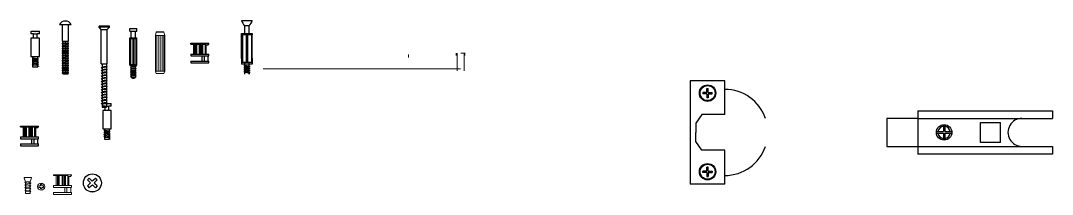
# Model space of a CAD drawing. Header units: millimetres. Extents: x -494 to 3469, y 484 to 2917.
# Drawn here: x 1908.28 to 1941.64, y 967.12 to 972.74 of the extents above; entities that cross this region are included whole.
import ezdxf

# ---------------------------------------------------------------- set-up
doc = ezdxf.new("R2010")
doc.units = ezdxf.units.MM
doc.layers.get('DEFPOINTS').update_dxf_attribs({"color": 210})
doc.layers.add('A-ANNO-DIMS', color=3, linetype='Continuous', lineweight=18)
doc.layers.add('A-FURN', color=8, linetype='Continuous', lineweight=18)
doc.layers.add('Layer1', color=250, linetype='Continuous')
doc.layers.add('VITI', color=2, linetype='Continuous', transparency=0.2)

# ---------------------------------------------------------------- blocks, each defined once
blk = doc.blocks.new('Vite 1 scrivania')
at = {"layer": 'Layer1'}
for p, q in [((-0.095, 2.578), (-0.095, 2.615)), ((0.237, 2.615), (-0.095, 2.615)), ((0.237, 2.578), (-0.095, 2.578)), ((-0.025, 2.506), (-0.095, 2.578)), ((-0.025, 1.394), (-0.025, 2.506)), ((-0.025, 2.506), (0.166, 2.506)), ((0.166, 2.506), (0.237, 2.578)), ((0.166, 1.394), (0.166, 2.506)), ((0.237, 2.578), (0.237, 2.615)), ((-0.025, 1.394), (0.166, 1.394)), ((0, 1.394), (0, 1.287)), ((0, 1.394), (0, 1.287)), ((0.142, 1.394), (0.142, 1.311)), ((0.142, 1.394), (0.142, 1.311)), ((-0.026, 1.271), (0.005, 1.29)), ((-0.026, 1.271), (0.014, 1.265)), ((-0.026, 1.181), (0.005, 1.2)), ((-0.026, 1.181), (0.014, 1.176)), ((-0.026, 1.092), (0.005, 1.111)), ((-0.026, 1.092), (0.014, 1.086)), ((-0.026, 1.002), (0.005, 1.021)), ((-0.026, 1.002), (0.014, 0.997)), ((0, 1.267), (0, 1.197)), ((0, 1.267), (0, 1.197)), ((0, 1.178), (0, 1.108)), ((0, 1.088), (0, 1.018)), ((0.133, 1.313), (0.005, 1.29)), ((0.133, 1.223), (0.005, 1.2)), ((0.133, 1.134), (0.005, 1.111)), ((0.133, 1.044), (0.005, 1.021)), ((0.131, 1.286), (0.014, 1.265)), ((0.131, 1.197), (0.014, 1.176)), ((0.131, 1.107), (0.014, 1.086)), ((0.131, 1.018), (0.014, 0.997)), ((0.167, 1.305), (0.131, 1.286)), ((0.167, 1.215), (0.131, 1.197)), ((0.167, 1.126), (0.131, 1.107)), ((0.167, 1.036), (0.131, 1.018)), ((0.167, 1.305), (0.133, 1.313)), ((0.167, 1.215), (0.133, 1.223)), ((0.167, 1.126), (0.133, 1.134)), ((0.167, 1.036), (0.133, 1.044)), ((0.142, 1.292), (0.142, 1.221)), ((0.142, 1.292), (0.142, 1.221)), ((0.142, 1.223), (0.142, 1.221)), ((0.142, 1.202), (0.142, 1.132)), ((0.142, 1.113), (0.142, 1.042)), ((0.142, 1.023), (0.142, 0.953)), ((-0.026, 0.913), (0.005, 0.932)), ((-0.026, 0.913), (0.014, 0.908)), ((-0.026, 0.824), (0.005, 0.843)), ((-0.026, 0.824), (0.014, 0.819)), ((-0.026, 0.735), (0.005, 0.754)), ((-0.026, 0.735), (0.014, 0.729)), ((0, 0.999), (0, 0.929)), ((0, 0.91), (0, 0.84)), ((0, 0.821), (0, 0.751)), ((0, 0.731), (0, 0.661)), ((0.133, 0.955), (0.005, 0.932)), ((0.133, 0.866), (0.005, 0.843)), ((0.133, 0.777), (0.005, 0.754)), ((0.133, 0.687), (0.005, 0.664)), ((0.131, 0.929), (0.014, 0.908)), ((0.131, 0.84), (0.014, 0.819)), ((0.131, 0.75), (0.014, 0.729)), ((0.167, 0.947), (0.131, 0.929)), ((0.167, 0.858), (0.131, 0.84)), ((0.167, 0.769), (0.131, 0.75)), ((0.167, 0.679), (0.131, 0.661)), ((0.167, 0.947), (0.133, 0.955)), ((0.167, 0.858), (0.133, 0.866)), ((0.167, 0.769), (0.133, 0.777)), ((0.167, 0.679), (0.133, 0.687)), ((0.142, 0.934), (0.142, 0.864)), ((0.142, 0.845), (0.142, 0.775)), ((0.142, 0.756), (0.142, 0.685)), ((-0.026, 0.645), (0.005, 0.664)), ((-0.026, 0.645), (0.014, 0.64)), ((-0.026, 0.556), (0.005, 0.575)), ((-0.026, 0.556), (0.014, 0.55)), ((-0.026, 0.467), (0.005, 0.486)), ((-0.026, 0.467), (0.014, 0.461)), ((-0.026, 0.377), (0.005, 0.396)), ((-0.026, 0.377), (0.014, 0.372)), ((0, 0.642), (0, 0.572)), ((0, 0.552), (0, 0.483)), ((0, 0.463), (0, 0.393)), ((0, 0.374), (0, 0.304)), ((0, 0.374), (0, 0.304)), ((0.133, 0.598), (0.005, 0.575)), ((0.133, 0.509), (0.005, 0.486)), ((0.133, 0.419), (0.005, 0.396)), ((0.131, 0.661), (0.014, 0.64)), ((0.131, 0.571), (0.014, 0.55)), ((0.131, 0.482), (0.014, 0.461)), ((0.131, 0.393), (0.014, 0.372)), ((0.167, 0.59), (0.131, 0.571)), ((0.167, 0.501), (0.131, 0.482)), ((0.167, 0.411), (0.131, 0.393)), ((0.167, 0.59), (0.133, 0.598)), ((0.167, 0.501), (0.133, 0.509)), ((0.167, 0.411), (0.133, 0.419)), ((0.142, 0.666), (0.142, 0.596)), ((0.142, 0.577), (0.142, 0.507)), ((0.142, 0.488), (0.142, 0.417)), ((0.142, 0.488), (0.142, 0.417)), ((0.142, 0.398), (0.142, 0.328)), ((0.142, 0.398), (0.142, 0.328)), ((-0.026, 0.288), (0.005, 0.307)), ((-0.026, 0.288), (0.014, 0.282)), ((-0.026, 0.198), (0.005, 0.217)), ((-0.026, 0.198), (0.014, 0.193)), ((-0.026, 0.109), (0.005, 0.128)), ((-0.026, 0.109), (0.014, 0.103)), ((0, 0.284), (0, 0.214)), ((0, 0.195), (0, 0.125)), ((0, 0.105), (0, 0.035)), ((0, 0.105), (0, 0)), ((0, 0), (0.142, 0)), ((0.133, 0.33), (0.005, 0.307)), ((0.133, 0.24), (0.005, 0.217)), ((0.133, 0.15), (0.005, 0.128)), ((0.131, 0.303), (0.014, 0.282)), ((0.131, 0.214), (0.014, 0.193)), ((0.131, 0.124), (0.014, 0.103)), ((0.167, 0.322), (0.131, 0.303)), ((0.167, 0.232), (0.131, 0.214)), ((0.167, 0.143), (0.131, 0.124)), ((0.167, 0.322), (0.133, 0.33)), ((0.167, 0.232), (0.133, 0.24)), ((0.167, 0.143), (0.133, 0.15)), ((0.142, 0.309), (0.142, 0.238)), ((0.142, 0.309), (0.142, 0.238)), ((0.142, 0.219), (0.142, 0.148)), ((0.142, 0.219), (0.142, 0.148)), ((0.142, 0.129), (0.142, 0)), ((0.142, 0.129), (0.142, 0))]:
    blk.add_line(p, q, dxfattribs=at)
blk = doc.blocks.new('scrivania vite 4')
at = {"layer": 'Layer1'}
for p, q in [((0, 0.607), (0, 0.635)), ((0, 0.635), (0.582, 0.635)), ((0, 0.607), (0.464, 0.607)), ((0.088, 0.286), (0.088, 0.607)), ((0.127, 0.286), (0.127, 0.607)), ((0.157, 0.286), (0.157, 0.607)), ((0.186, 0.286), (0.186, 0.607)), ((0.277, 0.286), (0.277, 0.607)), ((0.316, 0.286), (0.316, 0.607)), ((0.352, 0.286), (0.352, 0.607)), ((0.385, 0.286), (0.385, 0.607)), ((0.464, 0.575), (0.464, 0.607)), ((0.464, 0.286), (0.464, 0.575)), ((0.558, 0.575), (0.464, 0.575)), ((0.494, 0.286), (0.494, 0.575)), ((0.558, 0.607), (0.582, 0.607)), ((0.558, 0.575), (0.558, 0.607)), ((0.582, 0.607), (0.582, 0.635)), ((0, 0.286), (0, 0.225)), ((0, 0.286), (0.582, 0.286)), ((0, 0.225), (0.582, 0.225)), ((0, 0.06), (0, 0)), ((0, 0.06), (0.582, 0.06)), ((0, 0), (0.582, 0)), ((0.366, 0.06), (0.366, 0.225)), ((0.436, 0.06), (0.436, 0.225)), ((0.556, 0.06), (0.556, 0.225)), ((0.582, 0.225), (0.582, 0.286)), ((0.582, 0), (0.582, 0.06))]:
    blk.add_line(p, q, dxfattribs=at)
blk = doc.blocks.new('Vite scrivania 2')
at = {"layer": 'Layer1'}
for p, q in [((-0.106, 1.599), (0.276, 1.599)), ((-0.01, 1.057), (-0.01, 1.599)), ((0.181, 1.057), (0.181, 1.599)), ((-0.01, 1.057), (0.181, 1.057)), ((0, 0.993), (0, 1.057)), ((0.085, 1.057), (0.085, 0)), ((0.171, 0.993), (0.171, 1.057)), ((0.065, 0.993), (-0.01, 0.993)), ((-0.01, 0.968), (-0.01, 0.993)), ((0.065, 0.968), (-0.01, 0.968)), ((0.065, 0.915), (-0.01, 0.915)), ((-0.01, 0.889), (-0.01, 0.915)), ((0.065, 0.889), (-0.01, 0.889)), ((0.065, 0.836), (-0.01, 0.836)), ((-0.01, 0.81), (-0.01, 0.836)), ((0.065, 0.81), (-0.01, 0.81)), ((0.065, 0.758), (-0.01, 0.758)), ((-0.01, 0.732), (-0.01, 0.758)), ((0.065, 0.732), (-0.01, 0.732)), ((0.065, 0.679), (-0.01, 0.679)), ((-0.01, 0.653), (-0.01, 0.679)), ((0, 0.915), (0, 0.968)), ((0, 0.836), (0, 0.889)), ((0, 0.758), (0, 0.81)), ((0, 0.679), (0, 0.732)), ((0.065, 0.968), (0.065, 0.993)), ((0.065, 0.889), (0.065, 0.915)), ((0.065, 0.81), (0.065, 0.836)), ((0.065, 0.732), (0.065, 0.758)), ((0.065, 0.653), (0.065, 0.679)), ((0.106, 0.993), (0.181, 0.993)), ((0.106, 0.968), (0.106, 0.993)), ((0.106, 0.968), (0.181, 0.968)), ((0.106, 0.915), (0.181, 0.915)), ((0.106, 0.889), (0.106, 0.915)), ((0.106, 0.889), (0.181, 0.889)), ((0.106, 0.836), (0.181, 0.836)), ((0.106, 0.81), (0.106, 0.836)), ((0.106, 0.81), (0.181, 0.81)), ((0.106, 0.758), (0.181, 0.758)), ((0.106, 0.732), (0.106, 0.758)), ((0.106, 0.732), (0.181, 0.732)), ((0.106, 0.679), (0.181, 0.679)), ((0.106, 0.653), (0.106, 0.679)), ((0.171, 0.915), (0.171, 0.968)), ((0.171, 0.836), (0.171, 0.889)), ((0.171, 0.758), (0.171, 0.81)), ((0.171, 0.679), (0.171, 0.732)), ((0.181, 0.968), (0.181, 0.993)), ((0.181, 0.889), (0.181, 0.915)), ((0.181, 0.81), (0.181, 0.836)), ((0.181, 0.732), (0.181, 0.758)), ((0.181, 0.653), (0.181, 0.679)), ((0.065, 0.653), (-0.01, 0.653)), ((0.065, 0.601), (-0.01, 0.601)), ((-0.01, 0.575), (-0.01, 0.601)), ((0.065, 0.575), (-0.01, 0.575)), ((0.065, 0.522), (-0.01, 0.522)), ((-0.01, 0.496), (-0.01, 0.522)), ((0.065, 0.496), (-0.01, 0.496)), ((0.065, 0.444), (-0.01, 0.444)), ((-0.01, 0.418), (-0.01, 0.444)), ((0.065, 0.418), (-0.01, 0.418)), ((0.065, 0.365), (-0.01, 0.365)), ((-0.01, 0.339), (-0.01, 0.365)), ((0.065, 0.339), (-0.01, 0.339)), ((0, 0.601), (0, 0.653)), ((0, 0.522), (0, 0.575)), ((0, 0.444), (0, 0.496)), ((0, 0.365), (0, 0.418)), ((0, 0.286), (0, 0.339)), ((0.065, 0.575), (0.065, 0.601)), ((0.065, 0.496), (0.065, 0.522)), ((0.065, 0.418), (0.065, 0.444)), ((0.065, 0.339), (0.065, 0.365)), ((0.106, 0.653), (0.181, 0.653)), ((0.106, 0.601), (0.181, 0.601)), ((0.106, 0.575), (0.106, 0.601)), ((0.106, 0.575), (0.181, 0.575)), ((0.106, 0.522), (0.181, 0.522)), ((0.106, 0.496), (0.106, 0.522)), ((0.106, 0.496), (0.181, 0.496)), ((0.106, 0.444), (0.181, 0.444)), ((0.106, 0.418), (0.106, 0.444)), ((0.106, 0.418), (0.181, 0.418)), ((0.106, 0.365), (0.181, 0.365)), ((0.106, 0.339), (0.106, 0.365)), ((0.106, 0.339), (0.181, 0.339)), ((0.171, 0.601), (0.171, 0.653)), ((0.171, 0.522), (0.171, 0.575)), ((0.171, 0.444), (0.171, 0.496)), ((0.171, 0.365), (0.171, 0.418)), ((0.171, 0.286), (0.171, 0.339)), ((0.181, 0.575), (0.181, 0.601)), ((0.181, 0.496), (0.181, 0.522)), ((0.181, 0.418), (0.181, 0.444)), ((0.181, 0.339), (0.181, 0.365)), ((0.065, 0.286), (-0.01, 0.286)), ((-0.01, 0.261), (-0.01, 0.286)), ((0.065, 0.261), (-0.01, 0.261)), ((0.065, 0.208), (-0.01, 0.208)), ((-0.01, 0.182), (-0.01, 0.208)), ((0.065, 0.182), (-0.01, 0.182)), ((0.065, 0.129), (-0.01, 0.129)), ((-0.01, 0.104), (-0.01, 0.129)), ((0.065, 0.104), (-0.01, 0.104)), ((0.065, 0.051), (-0.01, 0.051)), ((-0.01, 0.025), (-0.01, 0.051)), ((0.065, 0.025), (-0.01, 0.025)), ((0, 0.208), (0, 0.261)), ((0, 0.129), (0, 0.182)), ((0, 0.051), (0, 0.104)), ((0, 0), (0, 0.025)), ((0, 0), (0.171, 0)), ((0.065, 0.261), (0.065, 0.286)), ((0.065, 0.182), (0.065, 0.208)), ((0.065, 0.104), (0.065, 0.129)), ((0.065, 0.025), (0.065, 0.051)), ((0.106, 0.286), (0.181, 0.286)), ((0.106, 0.261), (0.106, 0.286)), ((0.106, 0.261), (0.181, 0.261)), ((0.106, 0.208), (0.181, 0.208)), ((0.106, 0.182), (0.106, 0.208)), ((0.106, 0.182), (0.181, 0.182)), ((0.106, 0.129), (0.181, 0.129)), ((0.106, 0.104), (0.106, 0.129)), ((0.106, 0.104), (0.181, 0.104)), ((0.106, 0.051), (0.181, 0.051)), ((0.106, 0.025), (0.106, 0.051)), ((0.106, 0.025), (0.181, 0.025)), ((0.171, 0.208), (0.171, 0.261)), ((0.171, 0.129), (0.171, 0.182)), ((0.171, 0.051), (0.171, 0.104)), ((0.171, 0), (0.171, 0.025)), ((0.181, 0.261), (0.181, 0.286)), ((0.181, 0.182), (0.181, 0.208)), ((0.181, 0.104), (0.181, 0.129)), ((0.181, 0.025), (0.181, 0.051))]:
    blk.add_line(p, q, dxfattribs=at)
blk.add_arc((0.085, 1.492), 0.219, 29.1372, 150.8628, dxfattribs=at)
blk = doc.blocks.new('scrivania vite 3')
at = {"layer": 'Layer1'}
for p, q in [((-0.117, 1.523), (-0.117, 1.603)), ((-0.117, 1.603), (0.117, 1.603)), ((-0.117, 1.523), (0.117, 1.523)), ((-0.071, 1.306), (-0.071, 1.523)), ((0.071, 1.306), (0.071, 1.523)), ((0.117, 1.523), (0.117, 1.603)), ((-0.111, 0.446), (-0.111, 1.306)), ((-0.111, 1.306), (0.111, 1.306)), ((-0.111, 1.282), (-0.012, 1.282)), ((-0.086, 1.282), (-0.086, 0.446)), ((-0.012, 1.282), (-0.012, 0.446)), ((0.012, 1.282), (0.111, 1.282)), ((0.012, 1.282), (0.012, 0.446)), ((0.086, 1.282), (0.086, 0.446)), ((0.111, 0.446), (0.111, 1.306)), ((-0.111, 0.422), (-0.111, 0.446)), ((-0.111, 0.446), (0.111, 0.446)), ((-0.111, 0.422), (0.111, 0.422)), ((-0.096, 0.348), (-0.066, 0.367)), ((-0.096, 0.348), (-0.057, 0.342)), ((-0.071, 0.364), (-0.071, 0.422)), ((-0.071, 0.301), (-0.071, 0.344)), ((0.062, 0.39), (-0.066, 0.367)), ((0.06, 0.363), (-0.057, 0.342)), ((0.096, 0.382), (0.06, 0.363)), ((0.096, 0.382), (0.062, 0.39)), ((0.071, 0.388), (0.071, 0.422)), ((0.071, 0.324), (0.071, 0.369)), ((0.111, 0.422), (0.111, 0.446)), ((-0.096, 0.285), (-0.066, 0.303)), ((-0.096, 0.285), (-0.057, 0.279)), ((-0.096, 0.221), (-0.066, 0.24)), ((-0.096, 0.221), (-0.057, 0.215)), ((-0.096, 0.165), (-0.066, 0.183)), ((-0.096, 0.165), (-0.057, 0.159)), ((-0.096, 0.109), (-0.066, 0.128)), ((-0.096, 0.109), (-0.057, 0.103)), ((-0.096, 0.055), (-0.066, 0.074)), ((-0.096, 0.055), (-0.057, 0.05)), ((-0.071, 0.237), (-0.071, 0.281)), ((-0.071, 0.181), (-0.071, 0.217)), ((-0.071, 0.125), (-0.071, 0.161)), ((-0.071, 0.071), (-0.071, 0.105)), ((-0.071, 0.052), (-0.071, 0.025)), ((-0.071, 0.025), (0.071, 0.025)), ((0.062, 0.326), (-0.066, 0.303)), ((0.062, 0.263), (-0.066, 0.24)), ((0.062, 0.206), (-0.066, 0.183)), ((0.062, 0.151), (-0.066, 0.128)), ((0.062, 0.097), (-0.066, 0.074)), ((0.06, 0.3), (-0.057, 0.279)), ((0.06, 0.236), (-0.057, 0.215)), ((0.06, 0.18), (-0.057, 0.159)), ((0.06, 0.124), (-0.057, 0.103)), ((0.06, 0.071), (-0.057, 0.05)), ((0.096, 0.319), (0.06, 0.3)), ((0.096, 0.255), (0.06, 0.236)), ((0.096, 0.199), (0.06, 0.18)), ((0.096, 0.143), (0.06, 0.124)), ((0.096, 0.089), (0.06, 0.071)), ((0.096, 0.319), (0.062, 0.326)), ((0.096, 0.255), (0.062, 0.263)), ((0.096, 0.199), (0.062, 0.206)), ((0.096, 0.143), (0.062, 0.151)), ((0.096, 0.089), (0.062, 0.097)), ((0.071, 0.261), (0.071, 0.305)), ((0.071, 0.204), (0.071, 0.242)), ((0.071, 0.149), (0.071, 0.185)), ((0.071, 0.095), (0.071, 0.13)), ((0.071, 0.076), (0.071, 0.025))]:
    blk.add_line(p, q, dxfattribs=at)
blk.add_arc((0, 0.063), 0.0634, 217.3887, 322.6113, dxfattribs=at)

msp = doc.modelspace()

# ---------------------------------------------------------------- linework, layer by layer
at = {"layer": 'A-ANNO-DIMS'}
for p, q in [((1909.537, 972.614), (1909.919, 972.614)), ((1909.824, 972.614), (1909.632, 972.614)), ((1909.632, 972.614), (1909.632, 972.073)), ((1909.824, 972.073), (1909.824, 972.614)), ((1909.632, 972.073), (1909.824, 972.073)), ((1909.632, 972.009), (1909.632, 971.983)), ((1909.707, 972.009), (1909.632, 972.009)), ((1909.632, 971.983), (1909.707, 971.983)), ((1909.632, 971.931), (1909.632, 971.905)), ((1909.707, 971.931), (1909.632, 971.931)), ((1909.813, 972.073), (1909.643, 972.073)), ((1909.643, 972.073), (1909.643, 972.009)), ((1909.643, 971.983), (1909.643, 971.931)), ((1909.707, 971.983), (1909.707, 972.009)), ((1909.707, 971.905), (1909.707, 971.931)), ((1909.728, 971.016), (1909.728, 972.073)), ((1909.749, 972.009), (1909.749, 971.983)), ((1909.824, 972.009), (1909.749, 972.009)), ((1909.749, 971.983), (1909.824, 971.983)), ((1909.749, 971.931), (1909.749, 971.905)), ((1909.824, 971.931), (1909.749, 971.931)), ((1909.813, 972.009), (1909.813, 972.073)), ((1909.813, 971.931), (1909.813, 971.983)), ((1909.824, 971.983), (1909.824, 972.009)), ((1909.824, 971.905), (1909.824, 971.931)), ((1909.632, 971.905), (1909.707, 971.905)), ((1909.632, 971.852), (1909.632, 971.826)), ((1909.707, 971.852), (1909.632, 971.852)), ((1909.632, 971.826), (1909.707, 971.826)), ((1909.632, 971.773), (1909.632, 971.748)), ((1909.707, 971.773), (1909.632, 971.773)), ((1909.632, 971.748), (1909.707, 971.748)), ((1909.632, 971.695), (1909.632, 971.669)), ((1909.707, 971.695), (1909.632, 971.695)), ((1909.632, 971.669), (1909.707, 971.669)), ((1909.632, 971.616), (1909.632, 971.591)), ((1909.707, 971.616), (1909.632, 971.616)), ((1909.632, 971.591), (1909.707, 971.591)), ((1909.643, 971.905), (1909.643, 971.852)), ((1909.643, 971.826), (1909.643, 971.773)), ((1909.643, 971.748), (1909.643, 971.695)), ((1909.643, 971.669), (1909.643, 971.616)), ((1909.643, 971.591), (1909.643, 971.538)), ((1909.707, 971.826), (1909.707, 971.852)), ((1909.707, 971.748), (1909.707, 971.773)), ((1909.707, 971.669), (1909.707, 971.695)), ((1909.707, 971.591), (1909.707, 971.616)), ((1909.749, 971.905), (1909.824, 971.905)), ((1909.749, 971.852), (1909.749, 971.826)), ((1909.824, 971.852), (1909.749, 971.852)), ((1909.749, 971.826), (1909.824, 971.826)), ((1909.749, 971.773), (1909.749, 971.748)), ((1909.824, 971.773), (1909.749, 971.773)), ((1909.749, 971.748), (1909.824, 971.748)), ((1909.749, 971.695), (1909.749, 971.669)), ((1909.824, 971.695), (1909.749, 971.695)), ((1909.749, 971.669), (1909.824, 971.669)), ((1909.749, 971.616), (1909.749, 971.591)), ((1909.824, 971.616), (1909.749, 971.616)), ((1909.749, 971.591), (1909.824, 971.591)), ((1909.813, 971.852), (1909.813, 971.905)), ((1909.813, 971.773), (1909.813, 971.826)), ((1909.813, 971.695), (1909.813, 971.748)), ((1909.813, 971.616), (1909.813, 971.669)), ((1909.813, 971.538), (1909.813, 971.591)), ((1909.824, 971.826), (1909.824, 971.852)), ((1909.824, 971.748), (1909.824, 971.773)), ((1909.824, 971.669), (1909.824, 971.695)), ((1909.824, 971.591), (1909.824, 971.616)), ((1909.632, 971.538), (1909.632, 971.512)), ((1909.707, 971.538), (1909.632, 971.538)), ((1909.632, 971.512), (1909.707, 971.512)), ((1909.632, 971.459), (1909.632, 971.434)), ((1909.707, 971.459), (1909.632, 971.459)), ((1909.632, 971.434), (1909.707, 971.434)), ((1909.632, 971.381), (1909.632, 971.355)), ((1909.707, 971.381), (1909.632, 971.381)), ((1909.632, 971.355), (1909.707, 971.355)), ((1909.632, 971.302), (1909.632, 971.276)), ((1909.707, 971.302), (1909.632, 971.302)), ((1909.632, 971.276), (1909.707, 971.276)), ((1909.643, 971.512), (1909.643, 971.459)), ((1909.643, 971.434), (1909.643, 971.381)), ((1909.643, 971.355), (1909.643, 971.302)), ((1909.643, 971.276), (1909.643, 971.224)), ((1909.707, 971.512), (1909.707, 971.538)), ((1909.707, 971.434), (1909.707, 971.459)), ((1909.707, 971.355), (1909.707, 971.381)), ((1909.707, 971.276), (1909.707, 971.302)), ((1909.749, 971.538), (1909.749, 971.512)), ((1909.824, 971.538), (1909.749, 971.538)), ((1909.749, 971.512), (1909.824, 971.512)), ((1909.749, 971.459), (1909.749, 971.434)), ((1909.824, 971.459), (1909.749, 971.459)), ((1909.749, 971.434), (1909.824, 971.434)), ((1909.749, 971.381), (1909.749, 971.355)), ((1909.824, 971.381), (1909.749, 971.381)), ((1909.749, 971.355), (1909.824, 971.355)), ((1909.749, 971.302), (1909.749, 971.276)), ((1909.824, 971.302), (1909.749, 971.302)), ((1909.749, 971.276), (1909.824, 971.276)), ((1909.813, 971.459), (1909.813, 971.512)), ((1909.813, 971.381), (1909.813, 971.434)), ((1909.813, 971.302), (1909.813, 971.355)), ((1909.813, 971.224), (1909.813, 971.276)), ((1909.824, 971.512), (1909.824, 971.538)), ((1909.824, 971.434), (1909.824, 971.459)), ((1909.824, 971.355), (1909.824, 971.381)), ((1909.824, 971.276), (1909.824, 971.302)), ((1909.632, 971.224), (1909.632, 971.198)), ((1909.707, 971.224), (1909.632, 971.224)), ((1909.632, 971.198), (1909.707, 971.198)), ((1909.632, 971.145), (1909.632, 971.119)), ((1909.707, 971.145), (1909.632, 971.145)), ((1909.632, 971.119), (1909.707, 971.119)), ((1909.632, 971.067), (1909.632, 971.041)), ((1909.707, 971.067), (1909.632, 971.067)), ((1909.632, 971.041), (1909.707, 971.041)), ((1909.643, 971.198), (1909.643, 971.145)), ((1909.643, 971.119), (1909.643, 971.067)), ((1909.643, 971.041), (1909.643, 971.016)), ((1909.643, 971.016), (1909.813, 971.016)), ((1909.707, 971.198), (1909.707, 971.224)), ((1909.707, 971.119), (1909.707, 971.145)), ((1909.707, 971.041), (1909.707, 971.067)), ((1909.749, 971.224), (1909.749, 971.198)), ((1909.824, 971.224), (1909.749, 971.224)), ((1909.749, 971.198), (1909.824, 971.198)), ((1909.749, 971.145), (1909.749, 971.119)), ((1909.824, 971.145), (1909.749, 971.145)), ((1909.749, 971.119), (1909.824, 971.119)), ((1909.749, 971.067), (1909.749, 971.041)), ((1909.824, 971.067), (1909.749, 971.067)), ((1909.749, 971.041), (1909.824, 971.041)), ((1909.813, 971.145), (1909.813, 971.198)), ((1909.813, 971.067), (1909.813, 971.119)), ((1909.813, 971.016), (1909.813, 971.041)), ((1909.824, 971.198), (1909.824, 971.224)), ((1909.824, 971.119), (1909.824, 971.145)), ((1909.824, 971.041), (1909.824, 971.067)), ((1911.891, 971.091), (1911.891, 971.09)), ((1911.891, 971.09), (1911.94, 971.064)), ((1908.434, 967.525), (1908.395, 967.657)), ((1908.397, 967.651), (1908.434, 967.525)), ((1908.407, 967.664), (1908.4, 967.664)), ((1908.588, 967.664), (1908.407, 967.664)), ((1908.588, 967.664), (1908.622, 967.664)), ((1908.627, 967.657), (1908.588, 967.525)), ((1910.698, 967.652), (1910.598, 967.553)), ((1910.758, 967.593), (1910.658, 967.493)), ((1910.698, 967.652), (1910.758, 967.593)), ((1908.411, 967.515), (1908.458, 967.526)), ((1908.411, 967.514), (1908.46, 967.489)), ((1908.411, 967.428), (1908.458, 967.439)), ((1908.411, 967.427), (1908.46, 967.402)), ((1908.411, 967.342), (1908.458, 967.353)), ((1908.411, 967.341), (1908.46, 967.316)), ((1908.411, 967.253), (1908.458, 967.263)), ((1908.411, 967.252), (1908.46, 967.227)), ((1908.458, 967.526), (1908.572, 967.505)), ((1908.458, 967.439), (1908.572, 967.418)), ((1908.458, 967.353), (1908.572, 967.332)), ((1908.458, 967.263), (1908.572, 967.243)), ((1908.46, 967.489), (1908.559, 967.471)), ((1908.46, 967.402), (1908.559, 967.384)), ((1908.46, 967.316), (1908.559, 967.299)), ((1908.613, 967.479), (1908.559, 967.471)), ((1908.613, 967.392), (1908.559, 967.384)), ((1908.613, 967.306), (1908.559, 967.299)), ((1908.613, 967.48), (1908.572, 967.505)), ((1908.613, 967.393), (1908.572, 967.418)), ((1908.613, 967.307), (1908.572, 967.332)), ((1908.613, 967.218), (1908.572, 967.243)), ((1908.613, 967.479), (1908.613, 967.48)), ((1908.613, 967.392), (1908.613, 967.393)), ((1908.613, 967.306), (1908.613, 967.307)), ((1908.867, 967.373), (1908.867, 967.398)), ((1908.867, 967.398), (1908.918, 967.398)), ((1908.867, 967.373), (1908.867, 967.348)), ((1908.867, 967.348), (1908.918, 967.348)), ((1908.968, 967.449), (1908.918, 967.449)), ((1908.918, 967.449), (1908.918, 967.398)), ((1908.918, 967.297), (1908.918, 967.348)), ((1908.968, 967.297), (1908.918, 967.297)), ((1908.968, 967.398), (1908.968, 967.449)), ((1909.019, 967.398), (1908.968, 967.398)), ((1909.019, 967.348), (1908.968, 967.348)), ((1908.968, 967.348), (1908.968, 967.297)), ((1909.019, 967.373), (1909.019, 967.398)), ((1909.019, 967.373), (1909.019, 967.348)), ((1910.539, 967.493), (1910.44, 967.395)), ((1910.44, 967.395), (1910.5, 967.334)), ((1910.5, 967.334), (1910.599, 967.434)), ((1908.46, 967.227), (1908.559, 967.209)), ((1908.613, 967.217), (1908.559, 967.209)), ((1908.613, 967.217), (1908.613, 967.218))]:
    msp.add_line(p, q, dxfattribs=at)
for points in [[(1909.343, 967.758), (1909.343, 967.73), (1909.807, 967.73), (1909.807, 967.698), (1909.9, 967.698), (1909.9, 967.73), (1909.925, 967.73), (1909.925, 967.758), (1909.343, 967.758)], [(1909.431, 967.73), (1909.431, 967.409), (1909.47, 967.409), (1909.47, 967.73), (1909.499, 967.73), (1909.499, 967.409), (1909.529, 967.409), (1909.529, 967.73), (1909.62, 967.73), (1909.62, 967.409), (1909.659, 967.409), (1909.659, 967.73), (1909.695, 967.73), (1909.695, 967.409), (1909.727, 967.409), (1909.727, 967.73), (1909.807, 967.73), (1909.807, 967.409), (1909.837, 967.409), (1909.837, 967.698)], [(1910.598, 967.553), (1910.499, 967.652), (1910.44, 967.592)], [(1910.44, 967.592), (1910.539, 967.493)], [(1909.925, 967.348), (1909.925, 967.409), (1909.343, 967.409), (1909.343, 967.348), (1909.899, 967.348), (1909.899, 967.183), (1909.925, 967.183), (1909.925, 967.123), (1909.343, 967.123), (1909.343, 967.183), (1909.899, 967.183), (1909.779, 967.183), (1909.779, 967.348), (1909.709, 967.348), (1909.709, 967.183)], [(1910.599, 967.434), (1910.698, 967.334), (1910.758, 967.394), (1910.658, 967.493)]]:
    msp.add_lwpolyline(points, dxfattribs=at)
msp.add_lwpolyline([(1908.434, 967.525), (1908.588, 967.525), (1908.588, 967.155), (1908.434, 967.155)], close=True, dxfattribs=at)
for centre, radius in [((1910.599, 967.491), 0.292), ((1908.943, 967.373), 0.115)]:
    msp.add_circle(centre, radius, dxfattribs=at)
for centre, radius, start, end in [((1909.728, 972.508), 0.219, 29.1372, 150.8628), ((1908.4, 967.659), 0.005, 90, 196.5217), ((1908.622, 967.659), 0.005, 343.4828, 90)]:
    msp.add_arc(centre, radius, start, end, dxfattribs=at)
at = {"layer": 'A-FURN'}
for p, q in [((1912.666, 972.363), (1912.641, 972.263)), ((1912.641, 972.263), (1912.941, 972.263)), ((1912.641, 972.263), (1912.641, 971.111)), ((1912.67, 972.378), (1912.666, 972.363)), ((1912.666, 972.363), (1912.916, 972.363)), ((1912.666, 972.263), (1912.666, 971.111)), ((1912.67, 972.378), (1912.912, 972.378)), ((1912.726, 971.111), (1912.726, 972.263)), ((1912.791, 972.263), (1912.791, 971.111)), ((1912.856, 971.111), (1912.856, 972.263)), ((1912.912, 972.378), (1912.916, 972.363)), ((1912.916, 972.363), (1912.941, 972.263)), ((1912.916, 971.111), (1912.916, 972.263)), ((1912.941, 971.938), (1912.941, 972.263)), ((1912.941, 971.938), (1912.941, 971.111)), ((1920.823, 971.547), (1920.823, 971.647)), ((1922.366, 971.685), (1922.366, 971.614)), ((1922.392, 971.685), (1922.392, 971.114)), ((1922.51, 971.685), (1922.628, 971.685)), ((1922.628, 971.685), (1922.628, 971.114)), ((1922.628, 971.685), (1922.655, 971.685)), ((1922.642, 971.614), (1922.642, 971.693)), ((1912.641, 971.111), (1912.941, 971.111)), ((1912.641, 971.111), (1912.666, 971.026)), ((1912.666, 971.026), (1912.916, 971.026)), ((1912.941, 971.111), (1912.916, 971.026)), ((1922.503, 971.177), (1916.123, 971.177))]:
    msp.add_line(p, q, dxfattribs=at)
at = {"layer": 'DEFPOINTS'}
for p, q in [((1915.425, 972.741), (1915.768, 972.741)), ((1915.527, 972.28), (1915.527, 972.588)), ((1915.527, 972.588), (1915.666, 972.588)), ((1915.666, 972.28), (1915.666, 972.588)), ((1908.617, 972.312), (1908.617, 972.397)), ((1908.617, 972.397), (1908.886, 972.397)), ((1908.617, 972.397), (1908.886, 972.397)), ((1908.617, 972.397), (1908.747, 972.397)), ((1908.693, 972.312), (1908.617, 972.312)), ((1908.693, 972.169), (1908.693, 972.312)), ((1908.693, 972.312), (1908.811, 972.312)), ((1908.747, 972.377), (1908.727, 972.396)), ((1908.747, 972.397), (1908.747, 972.377)), ((1908.747, 972.377), (1908.767, 972.396)), ((1908.811, 972.169), (1908.811, 972.312)), ((1908.886, 972.312), (1908.811, 972.312)), ((1908.886, 972.312), (1908.886, 972.397)), ((1915.425, 971.514), (1915.425, 972.33)), ((1915.425, 972.33), (1915.768, 972.33)), ((1915.768, 972.279), (1915.425, 972.279)), ((1915.45, 972.279), (1915.45, 971.565)), ((1915.568, 972.279), (1915.568, 971.565)), ((1915.619, 972.279), (1915.619, 971.565)), ((1915.768, 972.279), (1915.742, 972.279)), ((1915.742, 972.279), (1915.742, 971.565)), ((1915.768, 972.33), (1915.768, 972.279)), ((1915.768, 971.565), (1915.768, 972.279)), ((1908.614, 972.169), (1908.614, 971.578)), ((1908.889, 972.169), (1908.614, 972.169)), ((1908.889, 971.578), (1908.889, 972.169)), ((1908.614, 971.578), (1908.889, 971.578)), ((1908.655, 971.53), (1908.701, 971.541)), ((1908.655, 971.53), (1908.704, 971.504)), ((1908.655, 971.467), (1908.701, 971.478)), ((1908.655, 971.466), (1908.704, 971.441)), ((1908.655, 971.404), (1908.701, 971.414)), ((1908.655, 971.403), (1908.704, 971.377)), ((1908.655, 971.341), (1908.701, 971.351)), ((1908.655, 971.34), (1908.704, 971.315)), ((1908.668, 971.577), (1908.668, 971.245)), ((1908.701, 971.541), (1908.816, 971.521)), ((1908.701, 971.478), (1908.816, 971.457)), ((1908.701, 971.414), (1908.816, 971.394)), ((1908.701, 971.351), (1908.816, 971.331)), ((1908.704, 971.504), (1908.802, 971.487)), ((1908.704, 971.441), (1908.802, 971.423)), ((1908.704, 971.377), (1908.802, 971.36)), ((1908.704, 971.315), (1908.802, 971.297)), ((1908.856, 971.494), (1908.802, 971.487)), ((1908.856, 971.431), (1908.802, 971.423)), ((1908.856, 971.367), (1908.802, 971.36)), ((1908.856, 971.305), (1908.802, 971.297)), ((1908.856, 971.495), (1908.816, 971.521)), ((1908.856, 971.432), (1908.816, 971.457)), ((1908.856, 971.368), (1908.816, 971.394)), ((1908.856, 971.306), (1908.816, 971.331)), ((1908.836, 971.245), (1908.836, 971.578)), ((1908.87, 971.252), (1908.87, 971.253)), ((1915.425, 971.514), (1915.425, 971.334)), ((1915.768, 971.384), (1915.425, 971.384)), ((1915.768, 971.334), (1915.425, 971.334)), ((1915.45, 971.565), (1915.45, 971.384)), ((1915.493, 971.293), (1915.541, 971.304)), ((1915.493, 971.293), (1915.543, 971.267)), ((1915.493, 971.293), (1915.493, 971.293)), ((1915.527, 971.014), (1915.527, 971.384)), ((1915.541, 971.304), (1915.658, 971.283)), ((1915.543, 971.267), (1915.644, 971.249)), ((1915.568, 971.565), (1915.568, 971.384)), ((1915.619, 971.565), (1915.619, 971.384)), ((1915.699, 971.257), (1915.644, 971.249)), ((1915.699, 971.258), (1915.658, 971.283)), ((1915.666, 971.014), (1915.666, 971.384)), ((1915.699, 971.257), (1915.699, 971.258)), ((1915.742, 971.565), (1915.742, 971.384)), ((1915.768, 971.514), (1915.768, 971.565)), ((1915.768, 971.514), (1915.768, 971.334)), ((1915.768, 971.334), (1915.768, 971.384)), ((1915.768, 971.334), (1915.768, 971.334)), ((1908.668, 971.245), (1908.836, 971.245)), ((1915.493, 971.227), (1915.541, 971.238)), ((1915.493, 971.227), (1915.543, 971.201)), ((1915.493, 971.227), (1915.493, 971.227)), ((1915.493, 971.163), (1915.541, 971.173)), ((1915.493, 971.163), (1915.493, 971.162)), ((1915.493, 971.162), (1915.543, 971.136)), ((1915.493, 971.098), (1915.541, 971.109)), ((1915.493, 971.098), (1915.493, 971.097)), ((1915.493, 971.097), (1915.543, 971.071)), ((1915.541, 971.238), (1915.658, 971.217)), ((1915.541, 971.173), (1915.658, 971.153)), ((1915.541, 971.109), (1915.658, 971.088)), ((1915.543, 971.201), (1915.644, 971.183)), ((1915.543, 971.136), (1915.644, 971.118)), ((1915.543, 971.071), (1915.644, 971.053)), ((1915.699, 971.191), (1915.644, 971.183)), ((1915.699, 971.126), (1915.644, 971.118)), ((1915.699, 971.061), (1915.644, 971.053)), ((1915.699, 971.192), (1915.658, 971.217)), ((1915.699, 971.127), (1915.658, 971.153)), ((1915.699, 971.062), (1915.658, 971.088)), ((1915.666, 971.056), (1915.666, 971.014)), ((1915.699, 971.191), (1915.699, 971.192)), ((1915.699, 971.126), (1915.699, 971.127)), ((1915.699, 971.061), (1915.699, 971.062)), ((1910.938, 969.973), (1910.938, 970.057)), ((1910.938, 970.057), (1911.206, 970.057)), ((1910.938, 970.057), (1911.206, 970.057)), ((1910.938, 970.057), (1911.068, 970.057)), ((1911.013, 969.973), (1910.938, 969.973)), ((1911.013, 969.83), (1911.013, 969.973)), ((1911.013, 969.973), (1911.131, 969.973)), ((1911.068, 970.037), (1911.048, 970.057)), ((1911.068, 970.057), (1911.068, 970.037)), ((1911.068, 970.037), (1911.088, 970.057)), ((1911.131, 969.83), (1911.131, 969.973)), ((1911.206, 969.973), (1911.131, 969.973)), ((1911.206, 969.973), (1911.206, 970.057)), ((1910.934, 969.83), (1910.934, 969.239)), ((1911.21, 969.83), (1910.934, 969.83)), ((1911.21, 969.239), (1911.21, 969.83)), ((1910.934, 969.239), (1911.21, 969.239)), ((1910.975, 969.191), (1911.022, 969.202)), ((1910.975, 969.19), (1911.024, 969.165)), ((1910.975, 969.128), (1911.022, 969.138)), ((1910.975, 969.127), (1911.024, 969.102)), ((1910.975, 969.064), (1911.022, 969.075)), ((1910.975, 969.063), (1911.024, 969.038)), ((1910.975, 969.002), (1911.022, 969.012)), ((1910.975, 969.001), (1911.024, 968.975)), ((1910.988, 969.238), (1910.988, 968.905)), ((1911.022, 969.202), (1911.136, 969.181)), ((1911.022, 969.138), (1911.136, 969.118)), ((1911.022, 969.075), (1911.136, 969.054)), ((1911.022, 969.012), (1911.136, 968.992)), ((1911.024, 969.165), (1911.123, 969.148)), ((1911.024, 969.102), (1911.123, 969.084)), ((1911.024, 969.038), (1911.123, 969.021)), ((1911.024, 968.975), (1911.123, 968.958)), ((1911.177, 969.155), (1911.123, 969.148)), ((1911.177, 969.092), (1911.123, 969.084)), ((1911.177, 969.028), (1911.123, 969.021)), ((1911.177, 968.966), (1911.123, 968.958)), ((1911.177, 969.156), (1911.136, 969.181)), ((1911.177, 969.093), (1911.136, 969.118)), ((1911.177, 969.029), (1911.136, 969.054)), ((1911.177, 968.966), (1911.136, 968.992)), ((1911.156, 968.905), (1911.156, 969.239)), ((1911.19, 968.913), (1911.19, 968.914)), ((1910.988, 968.905), (1911.156, 968.905))]:
    msp.add_line(p, q, dxfattribs=at)
for centre, start, end in [((1915.67, 972.794), 192.2134, 235.1667), ((1915.522, 972.794), 304.8333, 347.7866)]:
    msp.add_arc(centre, 0.251, start, end, dxfattribs=at)
at = {"layer": 'Layer1'}
for p, q in [((1910.44, 967.592), (1910.5, 967.652)), ((1910.514, 967.518), (1910.44, 967.592)), ((1910.624, 967.578), (1910.698, 967.652)), ((1910.758, 967.593), (1910.683, 967.518)), ((1910.698, 967.652), (1910.758, 967.593)), ((1910.44, 967.395), (1910.514, 967.469)), ((1910.44, 967.395), (1910.5, 967.334)), ((1910.5, 967.334), (1910.574, 967.409)), ((1910.698, 967.334), (1910.624, 967.409)), ((1910.758, 967.394), (1910.683, 967.468)), ((1910.758, 967.394), (1910.698, 967.334))]:
    msp.add_line(p, q, dxfattribs=at)
msp.add_circle((1910.599, 967.493), 0.291, dxfattribs=at)
at = {"layer": 'VITI'}
for p, q in [((1931.051, 970.798), (1929.936, 970.798)), ((1929.936, 970.798), (1929.936, 967.454)), ((1931.051, 969.704), (1931.051, 970.798)), ((1930.474, 970.417), (1930.344, 970.417)), ((1930.344, 970.417), (1930.344, 970.377)), ((1930.474, 970.377), (1930.344, 970.377)), ((1930.474, 970.417), (1930.474, 970.547)), ((1930.474, 970.547), (1930.514, 970.547)), ((1930.474, 970.377), (1930.474, 970.247)), ((1930.514, 970.247), (1930.474, 970.247)), ((1930.514, 970.417), (1930.514, 970.547)), ((1930.514, 970.417), (1930.644, 970.417)), ((1930.514, 970.377), (1930.514, 970.247)), ((1930.514, 970.377), (1930.644, 970.377)), ((1930.644, 970.377), (1930.644, 970.417)), ((1930.305, 969.704), (1930.114, 969.422)), ((1931.051, 969.704), (1930.305, 969.704)), ((1937.294, 969.826), (1941.644, 969.826)), ((1937.294, 969.826), (1937.294, 968.426)), ((1941.644, 969.826), (1941.644, 969.576)), ((1930.114, 969.422), (1930.114, 969.126)), ((1937.294, 969.576), (1936.294, 969.576)), ((1936.294, 969.576), (1936.294, 968.676)), ((1937.294, 969.576), (1941.644, 969.576)), ((1938.119, 969.375), (1938.119, 969.151)), ((1938.169, 969.375), (1938.169, 969.151)), ((1939.322, 968.804), (1939.322, 969.448)), ((1939.322, 969.448), (1939.967, 969.448)), ((1939.967, 968.804), (1939.967, 969.448)), ((1930.114, 968.83), (1930.114, 969.126)), ((1937.896, 969.151), (1938.119, 969.151)), ((1937.896, 969.101), (1938.119, 969.101)), ((1938.119, 969.101), (1938.119, 968.877)), ((1938.169, 969.151), (1938.393, 969.151)), ((1938.169, 969.101), (1938.393, 969.101)), ((1938.169, 969.101), (1938.169, 968.877)), ((1930.305, 968.548), (1930.114, 968.83)), ((1936.294, 968.676), (1937.294, 968.676)), ((1937.294, 968.676), (1941.644, 968.676)), ((1939.967, 968.804), (1939.322, 968.804)), ((1941.644, 968.676), (1941.644, 968.426)), ((1931.051, 968.548), (1930.305, 968.548)), ((1931.051, 967.454), (1931.051, 968.548)), ((1941.644, 968.426), (1937.294, 968.426)), ((1930.474, 967.875), (1930.474, 968.005)), ((1930.514, 968.005), (1930.474, 968.005)), ((1930.514, 967.875), (1930.514, 968.005)), ((1930.474, 967.875), (1930.344, 967.875)), ((1930.344, 967.835), (1930.344, 967.875)), ((1930.474, 967.835), (1930.344, 967.835)), ((1930.474, 967.835), (1930.474, 967.705)), ((1930.474, 967.705), (1930.514, 967.705)), ((1930.514, 967.875), (1930.644, 967.875)), ((1930.514, 967.835), (1930.514, 967.705)), ((1930.514, 967.835), (1930.644, 967.835)), ((1930.644, 967.875), (1930.644, 967.835)), ((1931.051, 967.454), (1929.936, 967.454))]:
    msp.add_line(p, q, dxfattribs=at)
for centre, radius in [((1930.494, 970.397), 0.266), ((1930.494, 970.397), 0.244), ((1930.494, 970.397), 0.242), ((1938.144, 969.126), 0.25), ((1930.494, 967.855), 0.266), ((1930.494, 967.855), 0.244), ((1930.494, 967.855), 0.242)]:
    msp.add_circle(centre, radius, dxfattribs=at)
for centre, radius, start, end in [((1931.051, 969.126), 1.393, 18.8424, 90), ((1938.144, 969.126), 0.2, 97.1808, 172.8192), ((1938.144, 969.126), 0.2, 7.1808, 82.8192), ((1940.658, 969.126), 0.45, 89.4905, 270.5095), ((1938.144, 969.126), 0.2, 187.1808, 262.8192), ((1938.144, 969.126), 0.2, 277.1808, 352.8192), ((1931.051, 969.126), 1.393, 270, 341.1589)]:
    msp.add_arc(centre, radius, start, end, dxfattribs=at)

# ---------------------------------------------------------------- block references
at = {"layer": 'A-ANNO-DIMS', "color": 7}
msp.add_blockref('Vite scrivania 2', (1909.643, 971.016), dxfattribs=at)
at = {"layer": 'A-ANNO-DIMS'}
msp.add_blockref('scrivania vite 3', (1911.924, 970.879), dxfattribs=at)
at = {"layer": 'Layer1'}
for name, p in [('Vite 1 scrivania', (1910.914, 969.948)), ('scrivania vite 4', (1913.789, 971.373)), ('scrivania vite 4', (1908.28, 968.697))]:
    msp.add_blockref(name, p, dxfattribs=at)

doc.saveas('drawing.dxf')
